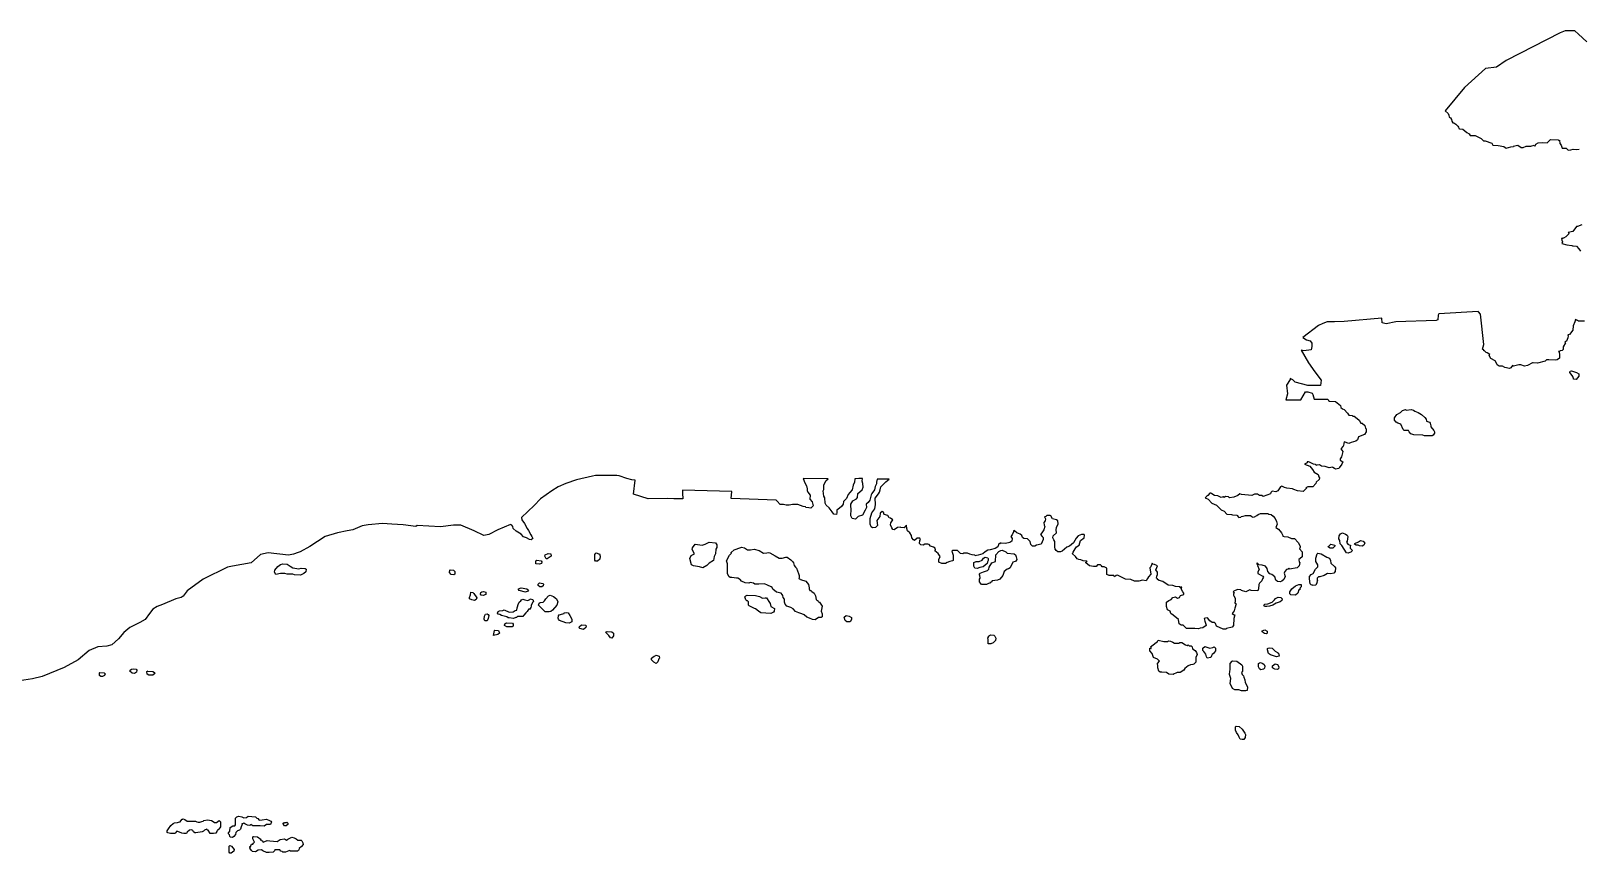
# Model space of a CAD drawing. Header units: inches. Extents: x 139.14 to 140.39, y 34.9 to 35.86.
# Drawn here: x 140.04739 to 140.08152, y 35.05101 to 35.06913 of the extents above; entities that cross this region are included whole.
import ezdxf

# ---------------------------------------------------------------- set-up
doc = ezdxf.new("R2010")
doc.units = ezdxf.units.IN
doc.header["$MEASUREMENT"] = 0

msp = doc.modelspace()

# ---------------------------------------------------------------- linework, layer by layer
for points in [[(140.081695, 35.068892), (140.08151, 35.069061), (140.081428, 35.069135), (140.081339, 35.069135), (140.081216, 35.069135), (140.081106, 35.06909), (140.079914, 35.068481), (140.079702, 35.068334), (140.079458, 35.068306), (140.078996, 35.067889), (140.078565, 35.067371), (140.078633, 35.067314), (140.078647, 35.06728), (140.078654, 35.067235), (140.078688, 35.067218), (140.078709, 35.067179), (140.078715, 35.067145), (140.078736, 35.067111), (140.078763, 35.067106), (140.078804, 35.067078), (140.078846, 35.067032), (140.078866, 35.06701), (140.078873, 35.066987), (140.078887, 35.066976), (140.078955, 35.06697), (140.079044, 35.066897), (140.079099, 35.066863), (140.07912, 35.066829), (140.079229, 35.066829), (140.079366, 35.066767), (140.079414, 35.066711), (140.079448, 35.066711), (140.079599, 35.06666), (140.07962, 35.066615), (140.079736, 35.066609), (140.079859, 35.066587), (140.079914, 35.066547), (140.080017, 35.066581), (140.080072, 35.066587), (140.080065, 35.066593), (140.080174, 35.066615), (140.080243, 35.066564), (140.080291, 35.066564), (140.080353, 35.066593), (140.080455, 35.066598), (140.080531, 35.066615), (140.080544, 35.066598), (140.080558, 35.066615), (140.080565, 35.066638), (140.08062, 35.066666), (140.080709, 35.066677), (140.080818, 35.066666), (140.080859, 35.066711), (140.080894, 35.066739), (140.081065, 35.066734), (140.081065, 35.066722), (140.081092, 35.066728), (140.081099, 35.066655), (140.081127, 35.066615), (140.081147, 35.066553), (140.081236, 35.066547), (140.081284, 35.066508), (140.081339, 35.066514), (140.081394, 35.066531), (140.081469, 35.066519), (140.081524, 35.066531)], [(140.081579, 35.064857), (140.08149, 35.064823), (140.081462, 35.064823), (140.081387, 35.06471), (140.081284, 35.064693), (140.081305, 35.064671), (140.081229, 35.064597), (140.081181, 35.064569), (140.081161, 35.064569), (140.081154, 35.064558), (140.081133, 35.064558), (140.08114, 35.064524), (140.081154, 35.064485), (140.08114, 35.064445), (140.08125, 35.064417), (140.081359, 35.064406), (140.08138, 35.064394), (140.081388, 35.064394), (140.081462, 35.064389), (140.081517, 35.064332), (140.081551, 35.064282)], [(140.08164, 35.062732), (140.08151, 35.062737), (140.081483, 35.062754), (140.081462, 35.06276), (140.081442, 35.062771), (140.081428, 35.062721), (140.081394, 35.062636), (140.081387, 35.062534), (140.081312, 35.062444), (140.081271, 35.062433), (140.081284, 35.06241), (140.081277, 35.062365), (140.081257, 35.062331), (140.081243, 35.062292), (140.081209, 35.062275), (140.081222, 35.062258), (140.081174, 35.062168), (140.081174, 35.062112), (140.081147, 35.062089), (140.081106, 35.062078), (140.081092, 35.062067), (140.081065, 35.062067), (140.081079, 35.06205), (140.081092, 35.061999), (140.081092, 35.061965), (140.081092, 35.06192), (140.081038, 35.061886), (140.080996, 35.061875), (140.080853, 35.061881), (140.080805, 35.061881), (140.080771, 35.061852), (140.080606, 35.061807), (140.08051, 35.061819), (140.080497, 35.061819), (140.080387, 35.061756), (140.080319, 35.06174), (140.080236, 35.061773), (140.080195, 35.061773), (140.080079, 35.061745), (140.080051, 35.061756), (140.080017, 35.061706), (140.07999, 35.061689), (140.079887, 35.061717), (140.079832, 35.06174), (140.079757, 35.06174), (140.079716, 35.061773), (140.079709, 35.061796), (140.079674, 35.061864), (140.079579, 35.061909), (140.079537, 35.061982), (140.079551, 35.061999), (140.079496, 35.062038), (140.079476, 35.062044), (140.079435, 35.062083), (140.079421, 35.062083), (140.079421, 35.062095), (140.079394, 35.062117), (140.079421, 35.062219), (140.079346, 35.062889), (140.079304, 35.06294), (140.079298, 35.062952), (140.078426, 35.062895), (140.078414, 35.062867), (140.078407, 35.062766), (140.078373, 35.062754), (140.077484, 35.062721), (140.07727, 35.062675), (140.077181, 35.062698), (140.077174, 35.062805), (140.076345, 35.062731), (140.076129, 35.062724), (140.075969, 35.062718), (140.075872, 35.062681), (140.075775, 35.062643), (140.075427, 35.062377), (140.075509, 35.062326), (140.075592, 35.062303), (140.075626, 35.062247), (140.075626, 35.062179), (140.075612, 35.062106), (140.075455, 35.062083), (140.075392, 35.062096), (140.075558, 35.061819), (140.075697, 35.061617), (140.075831, 35.061436), (140.075818, 35.061317), (140.075544, 35.061317), (140.075261, 35.061391), (140.075208, 35.061445), (140.075153, 35.061469), (140.075153, 35.061453), (140.075071, 35.061328), (140.075092, 35.061131), (140.075057, 35.061001), (140.075386, 35.061001), (140.075489, 35.061176), (140.075544, 35.061176), (140.075633, 35.061148), (140.075653, 35.06112), (140.075681, 35.061018), (140.075982, 35.061013), (140.075996, 35.060984), (140.076016, 35.060973), (140.076153, 35.060962), (140.076263, 35.060878), (140.07627, 35.060832), (140.076304, 35.060804), (140.076345, 35.060787), (140.076414, 35.060708), (140.076441, 35.060663), (140.076517, 35.060652), (140.07653, 35.060641), (140.076564, 35.060641), (140.076626, 35.06059), (140.076674, 35.06055), (140.076708, 35.060488), (140.076742, 35.060483), (140.076797, 35.060438), (140.076811, 35.060376), (140.076825, 35.060364), (140.076825, 35.060297), (140.076791, 35.06024), (140.076661, 35.060184), (140.076633, 35.060116), (140.076599, 35.060088), (140.076496, 35.06006), (140.076448, 35.060037), (140.076345, 35.060077), (140.076332, 35.060037), (140.076325, 35.059992), (140.076318, 35.059976), (140.07627, 35.059919), (140.076311, 35.059863), (140.076297, 35.059806), (140.076284, 35.059744), (140.076256, 35.059699), (140.076256, 35.059671), (140.076311, 35.059632), (140.076291, 35.059586), (140.076229, 35.059502), (140.076222, 35.059485), (140.076153, 35.059474), (140.076132, 35.059485), (140.076092, 35.059508), (140.076085, 35.059519), (140.07601, 35.059502), (140.075921, 35.05953), (140.075845, 35.059536), (140.075797, 35.059569), (140.075729, 35.059564), (140.075729, 35.059553), (140.075708, 35.059575), (140.075667, 35.059581), (140.075578, 35.059626), (140.075558, 35.059637), (140.075523, 35.059632), (140.075523, 35.059609), (140.075468, 35.059586), (140.075585, 35.059536), (140.075646, 35.059463), (140.075681, 35.059406), (140.07577, 35.059355), (140.075784, 35.059305), (140.075797, 35.059282), (140.07579, 35.059243), (140.075722, 35.059186), (140.075715, 35.059153), (140.075653, 35.059085), (140.075544, 35.059079), (140.075496, 35.059063), (140.075516, 35.059057), (140.075434, 35.058978), (140.075311, 35.058995), (140.075229, 35.059023), (140.075201, 35.05904), (140.075078, 35.059051), (140.075023, 35.059068), (140.074969, 35.059096), (140.074941, 35.059079), (140.074879, 35.058995), (140.074832, 35.058972), (140.074756, 35.058984), (140.074722, 35.058955), (140.074715, 35.058927), (140.074557, 35.058871), (140.074523, 35.058888), (140.074475, 35.058893), (140.074434, 35.058922), (140.074366, 35.058922), (140.074304, 35.058893), (140.074078, 35.058916), (140.074044, 35.058927), (140.073996, 35.058888), (140.073907, 35.058854), (140.073811, 35.058842), (140.07379, 35.058859), (140.073722, 35.058871), (140.073694, 35.058848), (140.073674, 35.058859), (140.073626, 35.058848), (140.073557, 35.058882), (140.073482, 35.058893), (140.073427, 35.058927), (140.0734, 35.058944), (140.073379, 35.058944), (140.073338, 35.058888), (140.073311, 35.058876), (140.073276, 35.058837), (140.073345, 35.058809), (140.073427, 35.058724), (140.07353, 35.058679), (140.073598, 35.058606), (140.073626, 35.058572), (140.073694, 35.058544), (140.073756, 35.058482), (140.073859, 35.058476), (140.073879, 35.058465), (140.073975, 35.058459), (140.074016, 35.058409), (140.074064, 35.058414), (140.074071, 35.058426), (140.074112, 35.058437), (140.074167, 35.058454), (140.074277, 35.058448), (140.074304, 35.058431), (140.074324, 35.058414), (140.074366, 35.05842), (140.074414, 35.058454), (140.074448, 35.058476), (140.074496, 35.058493), (140.07466, 35.058493), (140.074681, 35.058482), (140.074729, 35.058476), (140.074777, 35.058437), (140.074818, 35.058386), (140.074852, 35.058318), (140.074866, 35.058262), (140.074838, 35.058183), (140.074893, 35.058149), (140.074962, 35.058065), (140.074989, 35.058008), (140.074989, 35.057997), (140.075016, 35.057986), (140.075099, 35.05798), (140.075126, 35.057963), (140.075154, 35.057958), (140.075181, 35.057941), (140.075249, 35.057941), (140.075325, 35.057856), (140.075373, 35.057777), (140.075373, 35.057749), (140.075359, 35.057715), (140.075414, 35.057653), (140.075414, 35.057541), (140.075373, 35.057501), (140.075345, 35.057478), (140.075352, 35.057422), (140.075366, 35.057411), (140.075352, 35.057343), (140.075304, 35.057298), (140.075133, 35.05727), (140.075119, 35.057287), (140.075099, 35.05727), (140.075071, 35.057259), (140.07503, 35.057213), (140.075016, 35.05718), (140.075044, 35.057107), (140.07501, 35.057039), (140.074969, 35.056999), (140.074934, 35.056988), (140.074873, 35.056994), (140.074838, 35.057022), (140.074811, 35.057095), (140.074749, 35.057146), (140.074701, 35.057163), (140.07466, 35.057219), (140.074647, 35.057281), (140.074606, 35.057332), (140.074537, 35.057354), (140.074462, 35.057366), (140.074427, 35.057399), (140.074407, 35.057394), (140.074434, 35.05736), (140.074441, 35.05736), (140.074427, 35.057349), (140.074468, 35.057259), (140.074441, 35.057208), (140.074441, 35.057169), (140.074551, 35.057112), (140.074564, 35.05709), (140.074544, 35.057056), (140.074523, 35.057011), (140.074475, 35.05696), (140.074462, 35.056926), (140.074455, 35.056831), (140.074441, 35.056791), (140.07429, 35.056797), (140.074263, 35.056808), (140.074174, 35.056768), (140.074078, 35.056797), (140.074064, 35.056808), (140.073989, 35.056819), (140.073907, 35.056785), (140.073893, 35.056768), (140.073907, 35.056751), (140.073914, 35.056751), (140.0739, 35.056718), (140.0739, 35.056695), (140.073909, 35.056679), (140.073941, 35.056628), (140.073941, 35.056543), (140.073934, 35.056532), (140.073934, 35.056515), (140.073961, 35.056503), (140.073934, 35.056407), (140.073914, 35.056351), (140.073872, 35.056289), (140.0739, 35.056267), (140.073934, 35.056261), (140.073907, 35.056182), (140.0739, 35.056024), (140.073872, 35.055991), (140.073749, 35.055957), (140.073729, 35.055945), (140.073674, 35.055945), (140.07353, 35.056013), (140.073502, 35.056069), (140.073482, 35.056092), (140.073434, 35.056092), (140.073379, 35.056126), (140.073331, 35.056193), (140.073283, 35.056188), (140.073256, 35.056182), (140.073269, 35.05612), (140.073297, 35.056036), (140.073297, 35.056024), (140.073228, 35.055974), (140.073167, 35.055968), (140.073133, 35.055951), (140.07305, 35.055957), (140.072866, 35.055962), (140.07279, 35.056036), (140.072749, 35.056036), (140.072701, 35.056064), (140.072688, 35.05616), (140.072571, 35.056256), (140.072516, 35.056289), (140.072503, 35.05634), (140.072448, 35.056374), (140.072427, 35.056447), (140.072427, 35.056537), (140.072475, 35.056577), (140.07253, 35.056599), (140.072564, 35.056644), (140.072619, 35.056656), (140.072667, 35.056628), (140.072708, 35.056644), (140.072735, 35.056689), (140.072804, 35.056712), (140.072804, 35.056735), (140.072783, 35.056768), (140.072749, 35.056836), (140.072763, 35.05687), (140.072749, 35.05687), (140.072728, 35.056853), (140.072721, 35.056876), (140.072626, 35.056887), (140.072564, 35.056909), (140.072461, 35.056915), (140.072345, 35.056994), (140.072263, 35.057016), (140.072229, 35.057039), (140.072222, 35.057056), (140.072201, 35.057067), (140.072208, 35.057112), (140.072229, 35.057146), (140.072222, 35.057203), (140.072188, 35.057253), (140.072208, 35.057304), (140.072222, 35.057338), (140.07216, 35.057371), (140.072126, 35.057377), (140.072105, 35.057399), (140.072078, 35.057321), (140.072057, 35.057293), (140.072078, 35.057158), (140.07203, 35.057095), (140.072002, 35.057062), (140.071975, 35.057011), (140.071893, 35.057022), (140.071811, 35.056999), (140.071715, 35.056999), (140.071639, 35.057039), (140.071523, 35.057045), (140.071434, 35.05709), (140.071345, 35.057135), (140.071317, 35.057129), (140.071276, 35.057101), (140.071262, 35.057124), (140.07116, 35.057124), (140.071105, 35.057152), (140.071105, 35.057203), (140.071105, 35.057287), (140.07105, 35.057315), (140.071009, 35.057321), (140.070989, 35.057343), (140.070968, 35.05736), (140.070906, 35.05736), (140.070872, 35.057326), (140.070817, 35.057326), (140.070728, 35.057343), (140.070646, 35.057405), (140.070646, 35.057422), (140.070673, 35.057433), (140.070666, 35.057445), (140.070584, 35.05745), (140.070536, 35.057473), (140.070488, 35.057478), (140.070454, 35.057495), (140.07042, 35.057546), (140.070351, 35.057603), (140.070365, 35.057642), (140.070413, 35.057715), (140.070441, 35.05776), (140.070495, 35.057794), (140.070529, 35.057896), (140.070605, 35.057958), (140.070619, 35.05802), (140.070605, 35.058031), (140.07055, 35.058031), (140.070475, 35.058003), (140.070434, 35.057952), (140.070372, 35.057851), (140.070283, 35.057772), (140.070228, 35.057755), (140.070125, 35.057664), (140.070084, 35.057647), (140.070029, 35.057653), (140.069988, 35.057676), (140.069975, 35.057698), (140.069968, 35.057698), (140.069961, 35.057766), (140.069961, 35.057839), (140.069961, 35.057879), (140.06994, 35.057913), (140.06992, 35.057958), (140.069927, 35.058003), (140.070002, 35.05807), (140.069988, 35.058138), (140.070002, 35.058189), (140.070036, 35.058267), (140.070029, 35.058335), (140.070002, 35.058358), (140.069913, 35.058375), (140.069872, 35.058442), (140.069858, 35.058454), (140.069783, 35.058448), (140.069762, 35.058426), (140.069735, 35.05842), (140.069755, 35.05838), (140.069749, 35.058335), (140.069721, 35.058296), (140.069728, 35.058239), (140.069742, 35.058211), (140.069721, 35.058138), (140.069673, 35.058065), (140.069646, 35.058031), (140.069682, 35.057991), (140.069707, 35.057963), (140.069707, 35.057918), (140.06968, 35.057868), (140.069659, 35.057817), (140.069557, 35.0578), (140.069523, 35.057772), (140.069468, 35.057777), (140.069433, 35.057811), (140.06942, 35.057879), (140.069358, 35.057935), (140.069276, 35.057946), (140.069248, 35.057969), (140.069235, 35.058008), (140.069194, 35.058042), (140.069125, 35.05807), (140.069071, 35.05811), (140.069064, 35.058121), (140.06905, 35.05811), (140.06905, 35.058087), (140.069022, 35.058025), (140.068995, 35.057991), (140.069022, 35.057941), (140.069016, 35.057884), (140.068968, 35.057856), (140.068872, 35.057834), (140.068776, 35.057839), (140.068749, 35.057839), (140.068762, 35.057834), (140.068728, 35.057828), (140.068707, 35.05776), (140.068646, 35.057726), (140.068536, 35.057693), (140.068481, 35.057687), (140.068427, 35.057653), (140.068372, 35.057608), (140.068269, 35.057574), (140.068235, 35.057569), (140.068207, 35.057563), (140.068201, 35.057574), (140.068139, 35.05758), (140.068084, 35.057597), (140.068036, 35.057619), (140.067947, 35.057619), (140.067933, 35.057608), (140.067885, 35.057614), (140.067858, 35.057636), (140.067817, 35.057681), (140.067707, 35.057681), (140.067687, 35.057664), (140.067721, 35.057574), (140.067721, 35.057461), (140.067707, 35.05745), (140.067646, 35.057439), (140.067591, 35.057416), (140.06755, 35.057394), (140.067467, 35.057394), (140.067406, 35.057422), (140.067406, 35.057478), (140.067433, 35.057546), (140.067392, 35.057614), (140.067317, 35.05767), (140.067331, 35.057693), (140.067324, 35.057732), (140.067289, 35.057755), (140.067221, 35.057777), (140.067193, 35.057811), (140.067159, 35.057822), (140.067097, 35.057817), (140.067056, 35.057794), (140.067008, 35.057805), (140.066974, 35.057834), (140.066988, 35.057901), (140.067002, 35.057918), (140.066988, 35.057952), (140.066926, 35.057952), (140.066871, 35.057901), (140.066844, 35.057913), (140.06681, 35.057958), (140.066803, 35.058008), (140.066762, 35.05807), (140.066714, 35.058116), (140.0667, 35.058166), (140.066693, 35.058239), (140.066659, 35.058206), (140.066639, 35.058177), (140.066563, 35.058183), (140.066549, 35.058194), (140.066495, 35.058189), (140.066419, 35.058138), (140.066392, 35.058144), (140.066364, 35.058177), (140.066337, 35.058245), (140.066344, 35.05829), (140.066392, 35.058358), (140.066337, 35.058392), (140.06631, 35.058397), (140.066276, 35.058448), (140.0662, 35.058471), (140.066186, 35.058521), (140.066156, 35.058542), (140.066112, 35.058503), (140.066104, 35.058431), (140.066034, 35.058342), (140.066049, 35.058229), (140.066007, 35.058183), (140.06594, 35.058177), (140.065912, 35.0582), (140.065892, 35.058262), (140.065892, 35.058386), (140.065929, 35.058507), (140.065994, 35.058595), (140.066005, 35.058696), (140.066, 35.058832), (140.066077, 35.058927), (140.066095, 35.058962), (140.066107, 35.059018), (140.066122, 35.059084), (140.066237, 35.059191), (140.06631, 35.059254), (140.066043, 35.059254), (140.066029, 35.059186), (140.066029, 35.059147), (140.066002, 35.059089), (140.065988, 35.059015), (140.065929, 35.058937), (140.06591, 35.058904), (140.065899, 35.058848), (140.065884, 35.05879), (140.065845, 35.058739), (140.065803, 35.058702), (140.065812, 35.05863), (140.065776, 35.058571), (140.065724, 35.058459), (140.065627, 35.058427), (140.065563, 35.058369), (140.065495, 35.058386), (140.065467, 35.058442), (140.06547, 35.058588), (140.065461, 35.058657), (140.065467, 35.058702), (140.065508, 35.058775), (140.065591, 35.05882), (140.065611, 35.058848), (140.065618, 35.058938), (140.065714, 35.059018), (140.065734, 35.059074), (140.065727, 35.059158), (140.065714, 35.059209), (140.065721, 35.059265), (140.065638, 35.059263), (140.065549, 35.05926), (140.065541, 35.059184), (140.065514, 35.059116), (140.065495, 35.059013), (140.065441, 35.058957), (140.065407, 35.058913), (140.065365, 35.058825), (140.065302, 35.058757), (140.065292, 35.058698), (140.06526, 35.058649), (140.065211, 35.05861), (140.065158, 35.058571), (140.065155, 35.058518), (140.065151, 35.058473), (140.065092, 35.058483), (140.065049, 35.058532), (140.064988, 35.058623), (140.064919, 35.058679), (140.064899, 35.058719), (140.064892, 35.058842), (140.064867, 35.058879), (140.064857, 35.058995), (140.064871, 35.059023), (140.064867, 35.059125), (140.064919, 35.05922), (140.064967, 35.05926), (140.064412, 35.059265), (140.064426, 35.059226), (140.06444, 35.059186), (140.064488, 35.059108), (140.064501, 35.05904), (140.064501, 35.059001), (140.064515, 35.058967), (140.06457, 35.0589), (140.064556, 35.058808), (140.064613, 35.058751), (140.064633, 35.058664), (140.064584, 35.058615), (140.064536, 35.058623), (140.064474, 35.058628), (140.064467, 35.05864), (140.064412, 35.058651), (140.064296, 35.058696), (140.064179, 35.05869), (140.064104, 35.058679), (140.064039, 35.058679), (140.063981, 35.058696), (140.063905, 35.058696), (140.063837, 35.058764), (140.063816, 35.058786), (140.062823, 35.058826), (140.062837, 35.058982), (140.061754, 35.059006), (140.061754, 35.058944), (140.061757, 35.05882), (140.061653, 35.058818), (140.061563, 35.05882), (140.061419, 35.058822), (140.060994, 35.05882), (140.060672, 35.058922), (140.060706, 35.059226), (140.060635, 35.059234), (140.060521, 35.059265), (140.060357, 35.059327), (140.060303, 35.059335), (140.059836, 35.059333), (140.05977, 35.059318), (140.059418, 35.059237), (140.059179, 35.059153), (140.059008, 35.059079), (140.058871, 35.058995), (140.058622, 35.058816), (140.05848, 35.058668), (140.058199, 35.058406), (140.058206, 35.058352), (140.058268, 35.058273), (140.058329, 35.058166), (140.058357, 35.058121), (140.058405, 35.058025), (140.058432, 35.057986), (140.058451, 35.057947), (140.058414, 35.057917), (140.058375, 35.057924), (140.058314, 35.057956), (140.058249, 35.057983), (140.058192, 35.058036), (140.058086, 35.058106), (140.058021, 35.058161), (140.058014, 35.058205), (140.057987, 35.058239), (140.057956, 35.058253), (140.057682, 35.058135), (140.057484, 35.058034), (140.057369, 35.058006), (140.057158, 35.05811), (140.056863, 35.058234), (140.056699, 35.058234), (140.056413, 35.058203), (140.056158, 35.058217), (140.055903, 35.058231), (140.05587, 35.058211), (140.055596, 35.058245), (140.055342, 35.058256), (140.055137, 35.058273), (140.054822, 35.058246), (140.054685, 35.058222), (140.054479, 35.058132), (140.054354, 35.058109), (140.054144, 35.05807), (140.05387, 35.057986), (140.053534, 35.057766), (140.053322, 35.057647), (140.053274, 35.057633), (140.053174, 35.057599), (140.053062, 35.057574), (140.052617, 35.057626), (140.052446, 35.057589), (140.052239, 35.057405), (140.051832, 35.057332), (140.051716, 35.057311), (140.051184, 35.05705), (140.050826, 35.056789), (140.050743, 35.056673), (140.050694, 35.056639), (140.050581, 35.056612), (140.050283, 35.056488), (140.050171, 35.056446), (140.050071, 35.056384), (140.049998, 35.056291), (140.049903, 35.05616), (140.049787, 35.05609), (140.049568, 35.055983), (140.049436, 35.055874), (140.049319, 35.05573), (140.049166, 35.055601), (140.04906, 35.055568), (140.048863, 35.055555), (140.048669, 35.055475), (140.048426, 35.05527), (140.048116, 35.055101), (140.047636, 35.054899), (140.047417, 35.054852), (140.047136, 35.054807)], [(140.081318, 35.061604), (140.081325, 35.061633), (140.081353, 35.061638), (140.081462, 35.061604), (140.081517, 35.061571), (140.081517, 35.06152), (140.081456, 35.061452), (140.081401, 35.061458), (140.081401, 35.061469), (140.081394, 35.061497), (140.081387, 35.061514), (140.081366, 35.061537), (140.081318, 35.061604)], [(140.077448, 35.06055), (140.077448, 35.060601), (140.077503, 35.06068), (140.077585, 35.060725), (140.077626, 35.060765), (140.077695, 35.060787), (140.077709, 35.060776), (140.077818, 35.060787), (140.077873, 35.06077), (140.077901, 35.060748), (140.077976, 35.060725), (140.078044, 35.060674), (140.078119, 35.060612), (140.078147, 35.060573), (140.078154, 35.060534), (140.078222, 35.060505), (140.078236, 35.060488), (140.078249, 35.060426), (140.078249, 35.060404), (140.078318, 35.060325), (140.078332, 35.060297), (140.078332, 35.060269), (140.078304, 35.060223), (140.078284, 35.060207), (140.078113, 35.060207), (140.078079, 35.060223), (140.07788, 35.060229), (140.077811, 35.060252), (140.077777, 35.060297), (140.077757, 35.060325), (140.077667, 35.060325), (140.07764, 35.060347), (140.077592, 35.060466), (140.077524, 35.060483), (140.077489, 35.060505), (140.077448, 35.06055)], [(140.076222, 35.057935), (140.076229, 35.058003), (140.076263, 35.058048), (140.076304, 35.05807), (140.076373, 35.058042), (140.076407, 35.058014), (140.076421, 35.057991), (140.076407, 35.057884), (140.076393, 35.057862), (140.076421, 35.057822), (140.076455, 35.057805), (140.076482, 35.0578), (140.076476, 35.057749), (140.076476, 35.057732), (140.076523, 35.057676), (140.076489, 35.057642), (140.076448, 35.057631), (140.076434, 35.057619), (140.076393, 35.057625), (140.076291, 35.057788), (140.076256, 35.057828), (140.076243, 35.057896), (140.076222, 35.057935)], [(140.058713, 35.057552), (140.058727, 35.057586), (140.058788, 35.057614), (140.05885, 35.057603), (140.058857, 35.057557), (140.058768, 35.057495), (140.058747, 35.057495), (140.058713, 35.057552)], [(140.059816, 35.057467), (140.059822, 35.057591), (140.059843, 35.057619), (140.059857, 35.057625), (140.059898, 35.057608), (140.059918, 35.057608), (140.059939, 35.057552), (140.059932, 35.05749), (140.059877, 35.057445), (140.059836, 35.057445), (140.059816, 35.057467)], [(140.061912, 35.057501), (140.061946, 35.057569), (140.062015, 35.057603), (140.061967, 35.057704), (140.061974, 35.057738), (140.062028, 35.057822), (140.062186, 35.057794), (140.062254, 35.057817), (140.062337, 35.057862), (140.062481, 35.057851), (140.062508, 35.057805), (140.062508, 35.057743), (140.062488, 35.057709), (140.062481, 35.057603), (140.062453, 35.057546), (140.062439, 35.057456), (140.062337, 35.057399), (140.062289, 35.057349), (140.0622, 35.057293), (140.062124, 35.057321), (140.061994, 35.057338), (140.061953, 35.05736), (140.061912, 35.057501)], [(140.064001, 35.056542), (140.064001, 35.056543), (140.064001, 35.056605), (140.063974, 35.056644), (140.063967, 35.056689), (140.063953, 35.056712), (140.063926, 35.056735), (140.063823, 35.056757), (140.063741, 35.056825), (140.063727, 35.056864), (140.063707, 35.056881), (140.063624, 35.056915), (140.063563, 35.056943), (140.063433, 35.056937), (140.06335, 35.056937), (140.063316, 35.05696), (140.063241, 35.056971), (140.063213, 35.05696), (140.063131, 35.056966), (140.063056, 35.057005), (140.063022, 35.057039), (140.063008, 35.057045), (140.062974, 35.057067), (140.062946, 35.057067), (140.062837, 35.057084), (140.062803, 35.057084), (140.062775, 35.057106), (140.062741, 35.057174), (140.062741, 35.057276), (140.062741, 35.057383), (140.06272, 35.05745), (140.062789, 35.057574), (140.06283, 35.057619), (140.062823, 35.057631), (140.062823, 35.057636), (140.062891, 35.057693), (140.063035, 35.057743), (140.063056, 35.057749), (140.063118, 35.057738), (140.063186, 35.057693), (140.063254, 35.057693), (140.06333, 35.057709), (140.063439, 35.057676), (140.063535, 35.057619), (140.063611, 35.057625), (140.063638, 35.057636), (140.063679, 35.057631), (140.063796, 35.057563), (140.063885, 35.057512), (140.063953, 35.057512), (140.064029, 35.057535), (140.064063, 35.057529), (140.064138, 35.057473), (140.064186, 35.057428), (140.0642, 35.057405), (140.064214, 35.057349), (140.064241, 35.057309), (140.064262, 35.057287), (140.064309, 35.057174), (140.064323, 35.057129), (140.064323, 35.057078), (140.06433, 35.057078), (140.064316, 35.057073), (140.064323, 35.057056), (140.064351, 35.05705), (140.064357, 35.057039), (140.064474, 35.056999), (140.064529, 35.056926), (140.064542, 35.056853), (140.064542, 35.056831), (140.064556, 35.056797), (140.064584, 35.056797), (140.064604, 35.056774), (140.064652, 35.056735), (140.064686, 35.056678), (140.0647, 35.056599), (140.064721, 35.056577), (140.064734, 35.056577), (140.064734, 35.056566), (140.064748, 35.056554), (140.064755, 35.056543), (140.064769, 35.056543), (140.06483, 35.056453), (140.06481, 35.05634), (140.06483, 35.056284), (140.06483, 35.056216), (140.06481, 35.056199), (140.064748, 35.056199), (140.064679, 35.056148), (140.064618, 35.056154), (140.064549, 35.056188), (140.064494, 35.05621), (140.064433, 35.056261), (140.064385, 35.056284), (140.064316, 35.056301), (140.064241, 35.056334), (140.064193, 35.056391), (140.064138, 35.056419), (140.064056, 35.056453), (140.064015, 35.056498), (140.064001, 35.056542)], [(140.068296, 35.057158), (140.068317, 35.05718), (140.068351, 35.057197), (140.068392, 35.057208), (140.068474, 35.057236), (140.068509, 35.057264), (140.068516, 35.057309), (140.068571, 35.057405), (140.068653, 35.057439), (140.068659, 35.05758), (140.068728, 35.057659), (140.068769, 35.057681), (140.068803, 35.057687), (140.068879, 35.057647), (140.068913, 35.057619), (140.069064, 35.057603), (140.069098, 35.05758), (140.069112, 35.057541), (140.069125, 35.057478), (140.069098, 35.057439), (140.069036, 35.057422), (140.068975, 35.057298), (140.06894, 35.057276), (140.068913, 35.057264), (140.068844, 35.057219), (140.068817, 35.057124), (140.068749, 35.057045), (140.068694, 35.057022), (140.068577, 35.057011), (140.068557, 35.056982), (140.068529, 35.056971), (140.068543, 35.05696), (140.068502, 35.056954), (140.068454, 35.056926), (140.068344, 35.056926), (140.068303, 35.056988), (140.068303, 35.05705), (140.068317, 35.057067), (140.06831, 35.057135), (140.068296, 35.057158)], [(140.075578, 35.057056), (140.075578, 35.057107), (140.075613, 35.057152), (140.075661, 35.057174), (140.075708, 35.057264), (140.075763, 35.057315), (140.075763, 35.05736), (140.075715, 35.057439), (140.075715, 35.057512), (140.075749, 35.057603), (140.075763, 35.057619), (140.075838, 35.057608), (140.075962, 35.057529), (140.076016, 35.057507), (140.076037, 35.057461), (140.076044, 35.057399), (140.076133, 35.057321), (140.076147, 35.057293), (140.07614, 35.057219), (140.076112, 35.05718), (140.076044, 35.057163), (140.075975, 35.057174), (140.0759, 35.057129), (140.075804, 35.057101), (140.075777, 35.057095), (140.075743, 35.057067), (140.075749, 35.057022), (140.075763, 35.057028), (140.075756, 35.057016), (140.075736, 35.056994), (140.075749, 35.056977), (140.075736, 35.056971), (140.075736, 35.056966), (140.075715, 35.056915), (140.075647, 35.056904), (140.075647, 35.056915), (140.075613, 35.056921), (140.075592, 35.056943), (140.075578, 35.057056)], [(140.075989, 35.057766), (140.076003, 35.057777), (140.076044, 35.057817), (140.076133, 35.0578), (140.076133, 35.057772), (140.076092, 35.057732), (140.07603, 35.057732), (140.075996, 35.057749), (140.075989, 35.057766)], [(140.076571, 35.057817), (140.076578, 35.057834), (140.076661, 35.057868), (140.076702, 35.057896), (140.076763, 35.057884), (140.076797, 35.057839), (140.076777, 35.057794), (140.076742, 35.057777), (140.076681, 35.057783), (140.076647, 35.057794), (140.076606, 35.057794), (140.076571, 35.057817)], [(140.052753, 35.057202), (140.05276, 35.057247), (140.052829, 35.057326), (140.05289, 35.057371), (140.052938, 35.057388), (140.053034, 35.057377), (140.053103, 35.057332), (140.053157, 35.057298), (140.053294, 35.057276), (140.053342, 35.057287), (140.053431, 35.057281), (140.053452, 35.057264), (140.053445, 35.057208), (140.053404, 35.057168), (140.053329, 35.057134), (140.053198, 35.05714), (140.053157, 35.057157), (140.053034, 35.057157), (140.052986, 35.057168), (140.05289, 35.057168), (140.052787, 35.057151), (140.052753, 35.057202)], [(140.056617, 35.057197), (140.056623, 35.057247), (140.05663, 35.057253), (140.056699, 35.057242), (140.056733, 35.057213), (140.056733, 35.057157), (140.056713, 35.05714), (140.056651, 35.057146), (140.056617, 35.057197)], [(140.058521, 35.057388), (140.058521, 35.05745), (140.058542, 35.057467), (140.058638, 35.05745), (140.058651, 35.057428), (140.058644, 35.057394), (140.058596, 35.057377), (140.058521, 35.057388)], [(140.068173, 35.057332), (140.068173, 35.057416), (140.068228, 35.057433), (140.068296, 35.057433), (140.068358, 35.057467), (140.068392, 35.057512), (140.068427, 35.057529), (140.068481, 35.057518), (140.068495, 35.057501), (140.068495, 35.057461), (140.068474, 35.057428), (140.068468, 35.057394), (140.068379, 35.057315), (140.06831, 35.057304), (140.068248, 35.057281), (140.068201, 35.057287), (140.068173, 35.057332)], [(140.058569, 35.056904), (140.058569, 35.056937), (140.058596, 35.056966), (140.058672, 35.056954), (140.058686, 35.056937), (140.058679, 35.056898), (140.058651, 35.056876), (140.058603, 35.056876), (140.058569, 35.056904)], [(140.07514, 35.056723), (140.075147, 35.056768), (140.075188, 35.056836), (140.07527, 35.056898), (140.075339, 35.056932), (140.075393, 35.056926), (140.075393, 35.056881), (140.075373, 35.056853), (140.075366, 35.056831), (140.075366, 35.056814), (140.075345, 35.056808), (140.075318, 35.056735), (140.07527, 35.056695), (140.075167, 35.056701), (140.07514, 35.056723)], [(140.057055, 35.056616), (140.057055, 35.056644), (140.057076, 35.056701), (140.057083, 35.056763), (140.05713, 35.056751), (140.057151, 35.056729), (140.057219, 35.056633), (140.057199, 35.056599), (140.057165, 35.056577), (140.057103, 35.056588), (140.057055, 35.056616)], [(140.057295, 35.056718), (140.057302, 35.056751), (140.057329, 35.056768), (140.057363, 35.056774), (140.057418, 35.056763), (140.057418, 35.056712), (140.057356, 35.056684), (140.057309, 35.056695), (140.057295, 35.056718)], [(140.057672, 35.056295), (140.057685, 35.056334), (140.057713, 35.056351), (140.057788, 35.056357), (140.057822, 35.056374), (140.057932, 35.056317), (140.058021, 35.056329), (140.058062, 35.056357), (140.058096, 35.056362), (140.058103, 35.056413), (140.058117, 35.056436), (140.058131, 35.056487), (140.058151, 35.056537), (140.058186, 35.056571), (140.058199, 35.056594), (140.058233, 35.056605), (140.058274, 35.056594), (140.058343, 35.056577), (140.058384, 35.056599), (140.058391, 35.056611), (140.058452, 35.056599), (140.058466, 35.056554), (140.058446, 35.056532), (140.058418, 35.056464), (140.058418, 35.056453), (140.058405, 35.056419), (140.058377, 35.056379), (140.058364, 35.056391), (140.058329, 35.056334), (140.058295, 35.056301), (140.058254, 35.056256), (140.058233, 35.056227), (140.058117, 35.056227), (140.058089, 35.056205), (140.058076, 35.056205), (140.058028, 35.056182), (140.057932, 35.056193), (140.057911, 35.056193), (140.057877, 35.056216), (140.057761, 35.056244), (140.057726, 35.056267), (140.057685, 35.056278), (140.057672, 35.056295)], [(140.058131, 35.056825), (140.058137, 35.056836), (140.058192, 35.056853), (140.058192, 35.056859), (140.058316, 35.056831), (140.058357, 35.056802), (140.058343, 35.05678), (140.058288, 35.056757), (140.058151, 35.056797), (140.058131, 35.056825)], [(140.058576, 35.05647), (140.05859, 35.056515), (140.058617, 35.056532), (140.058679, 35.056543), (140.058706, 35.056566), (140.05874, 35.056616), (140.058795, 35.056678), (140.058836, 35.056695), (140.058905, 35.056667), (140.058973, 35.056611), (140.059001, 35.056549), (140.05898, 35.056475), (140.058884, 35.056362), (140.05885, 35.056334), (140.058809, 35.056323), (140.058727, 35.056329), (140.058679, 35.056368), (140.058624, 35.05643), (140.058576, 35.05647)], [(140.063207, 35.056549), (140.063186, 35.056566), (140.063172, 35.056571), (140.063145, 35.056594), (140.063124, 35.056656), (140.063145, 35.056678), (140.063179, 35.056695), (140.063364, 35.056684), (140.063446, 35.056667), (140.063515, 35.056628), (140.063576, 35.056633), (140.063604, 35.056633), (140.063672, 35.056532), (140.063686, 35.056509), (140.0637, 35.056441), (140.063782, 35.056402), (140.063775, 35.05634), (140.063755, 35.056317), (140.0637, 35.056289), (140.063481, 35.056306), (140.063426, 35.05634), (140.063364, 35.056391), (140.063337, 35.056402), (140.06322, 35.056458), (140.063207, 35.05647), (140.063207, 35.056549)], [(140.074571, 35.05647), (140.074592, 35.056498), (140.07466, 35.056503), (140.074756, 35.056543), (140.074804, 35.056588), (140.074825, 35.056622), (140.074886, 35.05665), (140.074948, 35.056639), (140.074975, 35.056611), (140.074969, 35.056577), (140.074934, 35.056549), (140.074845, 35.05652), (140.07477, 35.05647), (140.074694, 35.056453), (140.074633, 35.056447), (140.074585, 35.056447), (140.074571, 35.05647)], [(140.057377, 35.056165), (140.057384, 35.056233), (140.057411, 35.056272), (140.057446, 35.056284), (140.057466, 35.056267), (140.05748, 35.056244), (140.057466, 35.056176), (140.057446, 35.056131), (140.057391, 35.056131), (140.057377, 35.056165)], [(140.059008, 35.056188), (140.059021, 35.056239), (140.059035, 35.056261), (140.05911, 35.056284), (140.059144, 35.056289), (140.059144, 35.056301), (140.059192, 35.056312), (140.059234, 35.056301), (140.059268, 35.056244), (140.059309, 35.056165), (140.059309, 35.056109), (140.059254, 35.056075), (140.059179, 35.056081), (140.059042, 35.056137), (140.059014, 35.056165), (140.059008, 35.056188)], [(140.065317, 35.05621), (140.065358, 35.056244), (140.065426, 35.056233), (140.065481, 35.056199), (140.065481, 35.05616), (140.065447, 35.056103), (140.065378, 35.056103), (140.065337, 35.056137), (140.065317, 35.05621)], [(140.057582, 35.055804), (140.057603, 35.055917), (140.057617, 35.055923), (140.057692, 35.055912), (140.057713, 35.055855), (140.057679, 35.055827), (140.057582, 35.055804)], [(140.057829, 35.056024), (140.057836, 35.056064), (140.05787, 35.056086), (140.058001, 35.056075), (140.058021, 35.056052), (140.058021, 35.056013), (140.057994, 35.055996), (140.057877, 35.055996), (140.057829, 35.056024)], [(140.059473, 35.055974), (140.05948, 35.056002), (140.059514, 35.056036), (140.059535, 35.056041), (140.059617, 35.05603), (140.059631, 35.056013), (140.059617, 35.055979), (140.059569, 35.05594), (140.059487, 35.055957), (140.059473, 35.055974)], [(140.060062, 35.055872), (140.060069, 35.055889), (140.06009, 35.055895), (140.060192, 35.055883), (140.060227, 35.055855), (140.060227, 35.055799), (140.060192, 35.055748), (140.060165, 35.055754), (140.060124, 35.055804), (140.060062, 35.055872)], [(140.07453, 35.055883), (140.074537, 35.055906), (140.074571, 35.055923), (140.074592, 35.055928), (140.074647, 35.0559), (140.074647, 35.055855), (140.074626, 35.055844), (140.074585, 35.055849), (140.074564, 35.055861), (140.074564, 35.055872), (140.07453, 35.055883)], [(140.068481, 35.055743), (140.068502, 35.055771), (140.068502, 35.055788), (140.068543, 35.055821), (140.068618, 35.05581), (140.068639, 35.055788), (140.068659, 35.055743), (140.068653, 35.055697), (140.068605, 35.055641), (140.06855, 35.055618), (140.068495, 35.055624), (140.068495, 35.055714), (140.068481, 35.055743)], [(140.072057, 35.055466), (140.072057, 35.055528), (140.072085, 35.055517), (140.072085, 35.055539), (140.072071, 35.055556), (140.072098, 35.055579), (140.072229, 35.055669), (140.072242, 35.055703), (140.072366, 35.055669), (140.072448, 35.055675), (140.072468, 35.055686), (140.072509, 35.055681), (140.072564, 35.055658), (140.072598, 35.055635), (140.072694, 35.055635), (140.072715, 35.055652), (140.072763, 35.055647), (140.072845, 35.055596), (140.072879, 35.055585), (140.0729, 35.055601), (140.072921, 35.055579), (140.072968, 35.055579), (140.072989, 35.055551), (140.072996, 35.055511), (140.073057, 35.055472), (140.073084, 35.055427), (140.073098, 35.055382), (140.073071, 35.05532), (140.073071, 35.055269), (140.073071, 35.055213), (140.07303, 35.055173), (140.073003, 35.055162), (140.072955, 35.055156), (140.0729, 35.055134), (140.072831, 35.055078), (140.072804, 35.055038), (140.072722, 35.054987), (140.07266, 35.054987), (140.072633, 35.054971), (140.072592, 35.054959), (140.072571, 35.054948), (140.072475, 35.054954), (140.072427, 35.054987), (140.072324, 35.054999), (140.072283, 35.054999), (140.072256, 35.055021), (140.072235, 35.055089), (140.072235, 35.055106), (140.072235, 35.055139), (140.072222, 35.05519), (140.07227, 35.055241), (140.072222, 35.05528), (140.072139, 35.05532), (140.072105, 35.05541), (140.072057, 35.055466)], [(140.073228, 35.055472), (140.073228, 35.055528), (140.073269, 35.055562), (140.073379, 35.055528), (140.073448, 35.055539), (140.073475, 35.055551), (140.073502, 35.055528), (140.073502, 35.055466), (140.073461, 35.05541), (140.073434, 35.055387), (140.073413, 35.055354), (140.0734, 35.05532), (140.073324, 35.055308), (140.073304, 35.055331), (140.07329, 35.055393), (140.073249, 35.055449), (140.073228, 35.055472)], [(140.074653, 35.055489), (140.074653, 35.055517), (140.074667, 35.055528), (140.074701, 35.055534), (140.074756, 35.055523), (140.074818, 35.055461), (140.074873, 35.055427), (140.074893, 35.055416), (140.074907, 35.055348), (140.074852, 35.055337), (140.074715, 35.055376), (140.074674, 35.05541), (140.074653, 35.055489)], [(140.061069, 35.055269), (140.061069, 35.055308), (140.061124, 35.055348), (140.061165, 35.055365), (140.061172, 35.05537), (140.061234, 35.055348), (140.061241, 35.055303), (140.061227, 35.055291), (140.061206, 35.055224), (140.061172, 35.05519), (140.061117, 35.055213), (140.061069, 35.055269)], [(140.073811, 35.054942), (140.073817, 35.055016), (140.073831, 35.055044), (140.073831, 35.055184), (140.073872, 35.055241), (140.073886, 35.055246), (140.073975, 35.055235), (140.074085, 35.055156), (140.074099, 35.055128), (140.074099, 35.055021), (140.074078, 35.054987), (140.074092, 35.054942), (140.074119, 35.054914), (140.074126, 35.054886), (140.074153, 35.054829), (140.07416, 35.054767), (140.074208, 35.054672), (140.074201, 35.054593), (140.074174, 35.054581), (140.074146, 35.054581), (140.074078, 35.054581), (140.074016, 35.054604), (140.073934, 35.05461), (140.073879, 35.054638), (140.073831, 35.054745), (140.073845, 35.054858), (140.073811, 35.054942)], [(140.074455, 35.055111), (140.074455, 35.055184), (140.074475, 35.055201), (140.074496, 35.055207), (140.074551, 35.055184), (140.074578, 35.055162), (140.074592, 35.055128), (140.074585, 35.055083), (140.074564, 35.05506), (140.074503, 35.055049), (140.074475, 35.055072), (140.074455, 35.055111)], [(140.048897, 35.054925), (140.048897, 35.054981), (140.048903, 35.054987), (140.048999, 35.054981), (140.04902, 35.054959), (140.049006, 35.054925), (140.048965, 35.054897), (140.048924, 35.054903), (140.048897, 35.054925)], [(140.049568, 35.055015), (140.049575, 35.055038), (140.049602, 35.05506), (140.049636, 35.055066), (140.049705, 35.05506), (140.049719, 35.055038), (140.049712, 35.054993), (140.049671, 35.05497), (140.049616, 35.054976), (140.049568, 35.055015)], [(140.049938, 35.05501), (140.049958, 35.055015), (140.049945, 35.055021), (140.050075, 35.05501), (140.050109, 35.054987), (140.050116, 35.054976), (140.050102, 35.05497), (140.050116, 35.054964), (140.050075, 35.054931), (140.049986, 35.054931), (140.049945, 35.054953), (140.049938, 35.05501)], [(140.074763, 35.055094), (140.074763, 35.055139), (140.074818, 35.055179), (140.074873, 35.055162), (140.0749, 35.055117), (140.074893, 35.055072), (140.074866, 35.055055), (140.074811, 35.05506), (140.074784, 35.055077), (140.074763, 35.055094)], [(140.073948, 35.053719), (140.073948, 35.053753), (140.073948, 35.053787), (140.073961, 35.053809), (140.074023, 35.053798), (140.074092, 35.053741), (140.074153, 35.053651), (140.074167, 35.053618), (140.07416, 35.053556), (140.074126, 35.05351), (140.074092, 35.05351), (140.074051, 35.053516), (140.074023, 35.053561), (140.074002, 35.053612), (140.073968, 35.053668), (140.073948, 35.053719)], [(140.051733, 35.051436), (140.051746, 35.051464), (140.051774, 35.051487), (140.051781, 35.051571), (140.051835, 35.051605), (140.051883, 35.051605), (140.051897, 35.051628), (140.051897, 35.051684), (140.051897, 35.051774), (140.051924, 35.051803), (140.051972, 35.051819), (140.052034, 35.051808), (140.052082, 35.051786), (140.052137, 35.051791), (140.052178, 35.051819), (140.052335, 35.051808), (140.052363, 35.05178), (140.05239, 35.051769), (140.052417, 35.051735), (140.052486, 35.051741), (140.052582, 35.051752), (140.052644, 35.051724), (140.052671, 35.051713), (140.052692, 35.05169), (140.052678, 35.051656), (140.052664, 35.051639), (140.052596, 35.051639), (140.052582, 35.051639), (140.052527, 35.0516), (140.052438, 35.051611), (140.052274, 35.051611), (140.052233, 35.051639), (140.052212, 35.051617), (140.052157, 35.051622), (140.052102, 35.05165), (140.052082, 35.051667), (140.052027, 35.051645), (140.052041, 35.051634), (140.05202, 35.051588), (140.052007, 35.051532), (140.051986, 35.051509), (140.051938, 35.051498), (140.051904, 35.051464), (140.051897, 35.051419), (140.051856, 35.051374), (140.051828, 35.051352), (140.051781, 35.051357), (140.051767, 35.05138), (140.05176, 35.051408), (140.051733, 35.051436)], [(140.05039, 35.051464), (140.05039, 35.051481), (140.05039, 35.051498), (140.050418, 35.051543), (140.050472, 35.051617), (140.05052, 35.051656), (140.050547, 35.051673), (140.050616, 35.051679), (140.050637, 35.05169), (140.050678, 35.051696), (140.050691, 35.051718), (140.050719, 35.051758), (140.050733, 35.051758), (140.050739, 35.051763), (140.050781, 35.051746), (140.050829, 35.051713), (140.050883, 35.051713), (140.050952, 35.051713), (140.050986, 35.051713), (140.051013, 35.051713), (140.051041, 35.051696), (140.051075, 35.05169), (140.051109, 35.05169), (140.051151, 35.051701), (140.051185, 35.051713), (140.051198, 35.051724), (140.05128, 35.051741), (140.051369, 35.051724), (140.051404, 35.051701), (140.051431, 35.051679), (140.051479, 35.051684), (140.051534, 35.051724), (140.051561, 35.051696), (140.051561, 35.051588), (140.051547, 35.051566), (140.051513, 35.051521), (140.051493, 35.051515), (140.051486, 35.051481), (140.051465, 35.051447), (140.051411, 35.051442), (140.051329, 35.051442), (140.051329, 35.051453), (140.051294, 35.051509), (140.051274, 35.051515), (140.05126, 35.051532), (140.051212, 35.051515), (140.051192, 35.051493), (140.051164, 35.051476), (140.05102, 35.051453), (140.051, 35.051453), (140.050966, 35.051476), (140.050952, 35.051504), (140.050924, 35.051521), (140.050883, 35.051515), (140.050829, 35.05147), (140.050815, 35.051442), (140.050753, 35.051442), (140.050712, 35.051447), (140.050657, 35.05147), (140.050602, 35.051493), (140.050568, 35.051447), (140.050554, 35.051436), (140.050459, 35.051436), (140.050404, 35.051453), (140.05039, 35.051464)], [(140.052945, 35.05165), (140.052945, 35.051667), (140.052952, 35.051673), (140.052973, 35.051673), (140.052979, 35.051679), (140.053, 35.051679), (140.053007, 35.051684), (140.053021, 35.051684), (140.053027, 35.05169), (140.053034, 35.051679), (140.053048, 35.051667), (140.053048, 35.051639), (140.053021, 35.051617), (140.053014, 35.051611), (140.052979, 35.051611), (140.052952, 35.051634), (140.052952, 35.051645), (140.052945, 35.05165)], [(140.051753, 35.05103), (140.051753, 35.05116), (140.051774, 35.051171), (140.051808, 35.05116), (140.051869, 35.051087), (140.051856, 35.051047), (140.051801, 35.051008), (140.051767, 35.051008), (140.051753, 35.05103)], [(140.052205, 35.051143), (140.052233, 35.051166), (140.052239, 35.051188), (140.052246, 35.051205), (140.052281, 35.051205), (140.052294, 35.051228), (140.052315, 35.05125), (140.052281, 35.051318), (140.052281, 35.051363), (140.052301, 35.051369), (140.052383, 35.051363), (140.052459, 35.051306), (140.052445, 35.051295), (140.052486, 35.051278), (140.052507, 35.051244), (140.052596, 35.051284), (140.052651, 35.051278), (140.052815, 35.051261), (140.052877, 35.051306), (140.052979, 35.051323), (140.053021, 35.051295), (140.053048, 35.051312), (140.053137, 35.051357), (140.053192, 35.051346), (140.053233, 35.051323), (140.053267, 35.05129), (140.053343, 35.05129), (140.053356, 35.051278), (140.053377, 35.051233), (140.053391, 35.051194), (140.053349, 35.051149), (140.053301, 35.051109), (140.053294, 35.051081), (140.053288, 35.051064), (140.05326, 35.051047), (140.053109, 35.051047), (140.053096, 35.051064), (140.053068, 35.051059), (140.053, 35.05103), (140.052938, 35.051025), (140.052924, 35.051042), (140.052897, 35.051047), (140.05287, 35.051075), (140.052815, 35.051075), (140.052774, 35.051075), (140.05276, 35.051075), (140.052753, 35.051053), (140.052726, 35.05103), (140.052637, 35.051019), (140.052582, 35.051019), (140.0525, 35.051053), (140.052472, 35.051075), (140.052397, 35.05107), (140.052335, 35.051036), (140.052267, 35.051042), (140.052246, 35.051064), (140.052233, 35.051087), (140.052219, 35.051092), (140.052212, 35.051121), (140.052226, 35.051126), (140.052205, 35.051143)]]:
    msp.add_lwpolyline(points)

doc.saveas('drawing.dxf')
